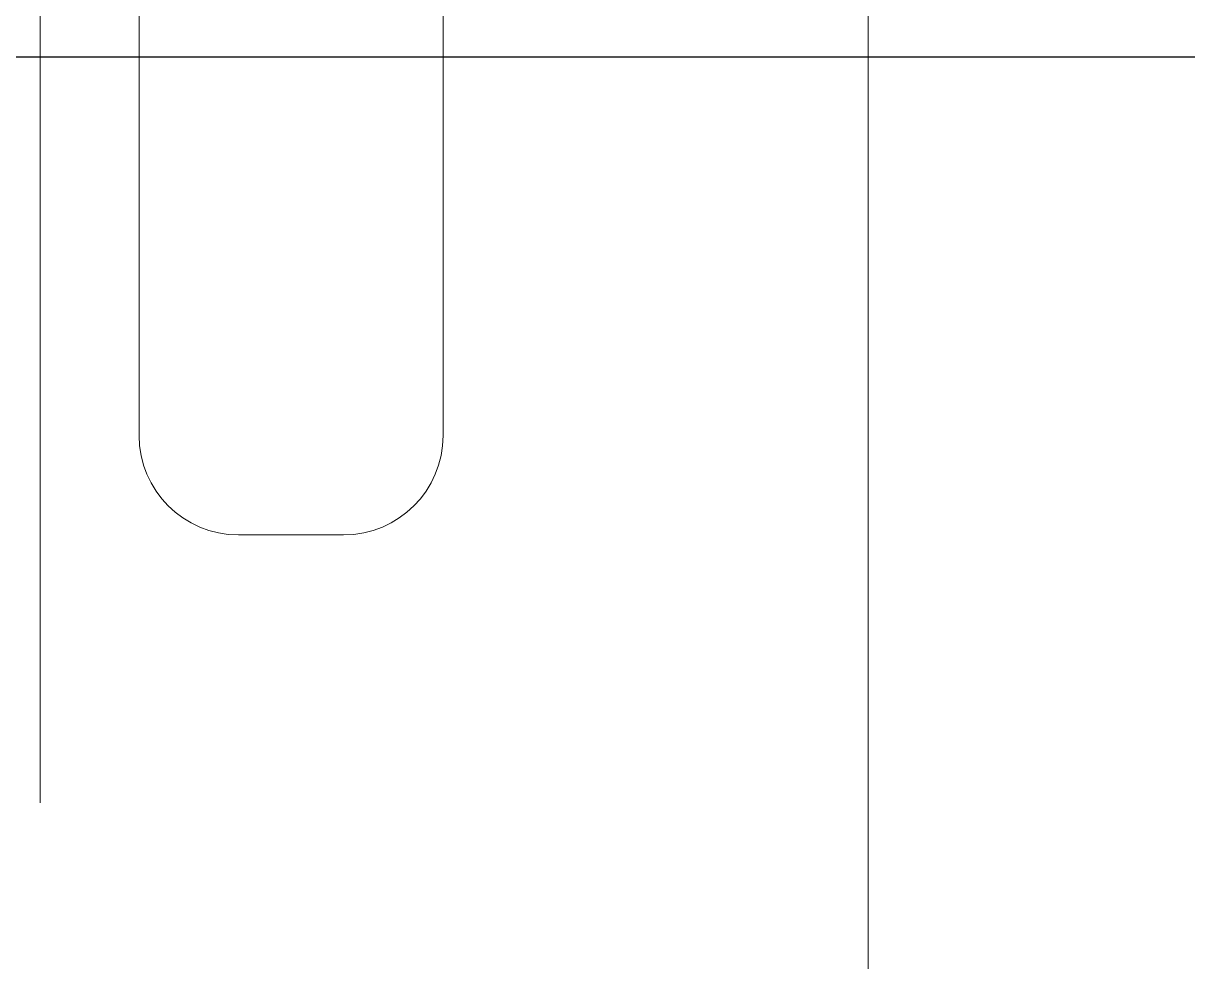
# Model space of a CAD drawing. Header units: inches. Extents: x -246178 to 57169, y -29325 to 19878.
# Drawn here: x 48176.2 to 48406, y 5821.4 to 6006.6 of the extents above; entities that cross this region are included whole.
import ezdxf

# ---------------------------------------------------------------- set-up
doc = ezdxf.new("R2010")
doc.units = ezdxf.units.IN
doc.header["$LTSCALE"] = 25
doc.header["$MEASUREMENT"] = 0
doc.linetypes.add('DASHDOT', pattern=[25.4, 12.7, -6.35, 0, -6.35])
doc.layers.get('0').update_dxf_attribs({"color": 8})
doc.layers.add('00-Ground Floor$0$False Ceiling', color=251, linetype='Continuous')
doc.layers.add('00-Ground Floor$0$LOADING', color=253, linetype='Continuous', lineweight=5)
doc.layers.add('E-LITE-CLNG-CNDT', color=6, linetype='DASHDOT', lineweight=35)

# ---------------------------------------------------------------- blocks, each defined once
blk = doc.blocks.new('00-Ground Floor$0$GF21018-P')
at = {"color": 0}
for p, q in [((0.22049, 0.47563), (0.22049, 0.0675)), ((0.24001, 0.32259), (0.24001, 0.14)), ((0.30001, 0.32259), (0.30001, 0.14)), ((0.25963, 0.12039), (0.2804, 0.12039))]:
    blk.add_line(p, q, dxfattribs=at)
for centre, start, end in [((0.25963, 0.14), 180, 270), ((0.2804, 0.14), 270, 0)]:
    blk.add_arc(centre, 0.01962, start, end, dxfattribs=at)
blk = doc.blocks.new('00-Ground Floor$0$GF21046-P')
blk.add_line((-0.4, 0), (0.4, 0))
blk = doc.blocks.new('00-Ground Floor$0$A$Ce9e1c4c3')
at = {"layer": '00-Ground Floor$0$False Ceiling', "color": 254, "linetype": 'Continuous'}
blk.add_line((-53702.07, 6000), (-51182.07, 6000), dxfattribs=at)
blk = doc.blocks.new('00-Ground Floor')
at = {"layer": '00-Ground Floor$0$False Ceiling', "color": 254}
blk.add_blockref('00-Ground Floor$0$A$Ce9e1c4c3', (100000, 0), dxfattribs=at)
at = {"layer": '00-Ground Floor$0$LOADING', "yscale": 1000, "zscale": 1000}
for name, p, xscale, rotation in [('00-Ground Floor$0$GF21046-P', (48342.93, 6027.57, 0), -1000, 270), ('00-Ground Floor$0$GF21018-P', (47959, 5785.23, 0.01), 1000, 359.9999999991881)]:
    blk.add_blockref(name, p, dxfattribs=dict(at, xscale=xscale, rotation=rotation))

msp = doc.modelspace()

# ---------------------------------------------------------------- block references
at = {"layer": 'E-LITE-CLNG-CNDT'}
msp.add_blockref('00-Ground Floor', (0, 0), dxfattribs=at)

doc.saveas('drawing.dxf')
